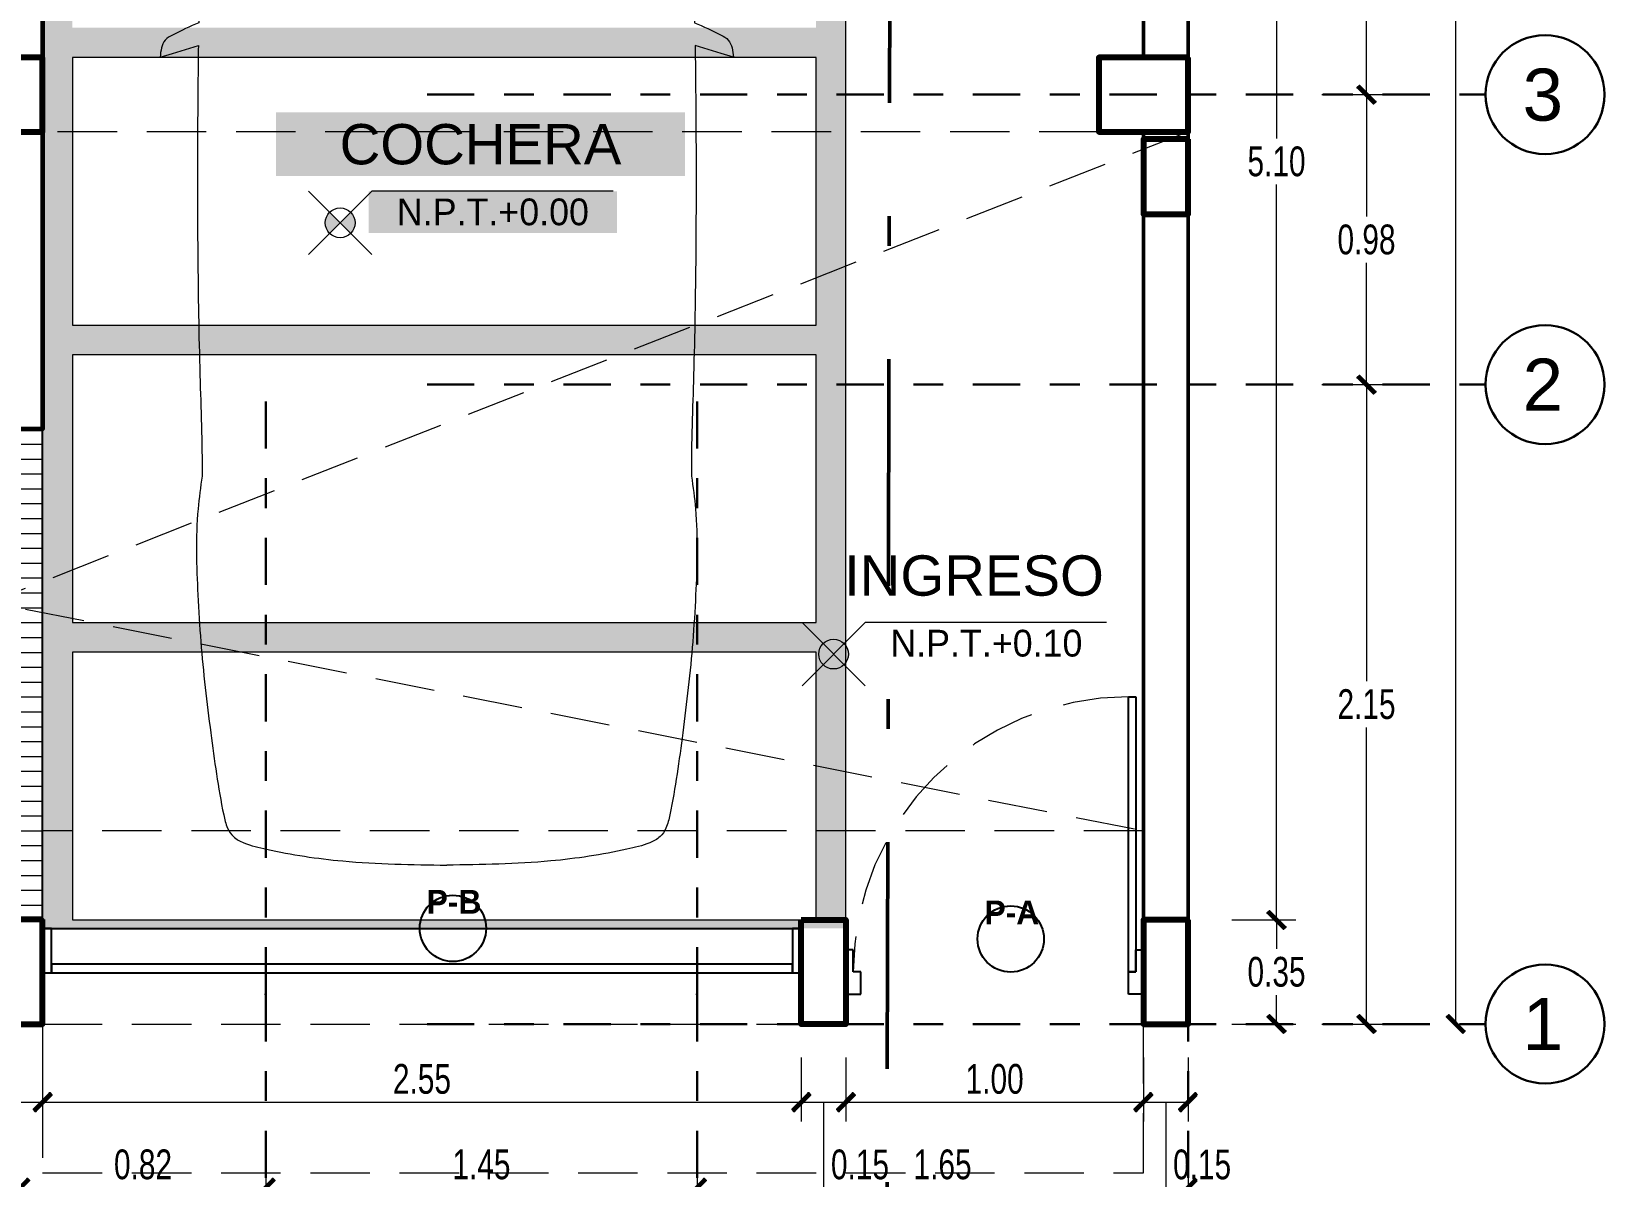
# Model space of a CAD drawing. Header units: millimetres. Extents: x 10610 to 10705, y -16613.7 to -16584.2.
# Drawn here: x 10618.03 to 10623.32, y -16607.56 to -16603.71 of the extents above; entities that cross this region are included whole.
import ezdxf
from ezdxf.enums import TextEntityAlignment as Align

# ---------------------------------------------------------------- set-up
doc = ezdxf.new("R2010")
doc.units = ezdxf.units.MM
for name, pattern in [('DASHDOTX2', [50.8, 25.4, -12.7, 0, -12.7]), ('HIDDEN', [0.375, 0.25, -0.125]), ('Punto & Rayas', [0.335139, 0.15875, -0.088194, 0, -0.088194])]:
    doc.linetypes.add(name, pattern=pattern)
for name, color, linetype, lineweight in [('0.6', 252, 'Continuous', 50), ('01_GRIS 250', 250, 'Continuous', 9), ('COLUMNAS', 6, 'Continuous', 20), ('mobiliario', 78, 'Continuous', 18), ('Muro sin techar', 160, 'Continuous', 40), ('p2', 53, 'Continuous', 20), ('TEXTO AMBIENTES', 7, 'Continuous', 9)]:
    doc.layers.add(name, color=color, linetype=linetype, lineweight=lineweight)
doc.layers.add('Nuevo_Estructura - Forjados', color=7, linetype='Continuous')
doc.layers.add('Nuevo_Estructura - Forjados_Pluma_Nº__209', color=7, linetype='Continuous', lineweight=30, true_color=0x3e4f7b)
doc.layers.add('Nuevo_Estructura - Forjados_Pluma_Nº__219', color=7, linetype='Continuous', lineweight=13, true_color=0x404b6a)
doc.styles.add('arial narrow', font='ARIALNI.TTF')
doc.styles.add('Estilo_Generado_1', font='arial.ttf')
doc.styles.add('mahico', font='GOTHIC.TTF', dxfattribs={"width": 0.75})
doc.styles.add('stylus', font='stylu.ttf')
doc.styles.add('TEXTO PRINCIPAL', font='swissek.ttf', dxfattribs={"height": 0.15})
doc.dimstyles.new('Copia de 50 P', dxfattribs={"dimtxt": 0.1, "dimasz": 0.01, "dimexe": 0.065, "dimexo": 0.0625, "dimgap": 0.025, "dimtad": 1, "dimtih": 1, "dimtoh": 1, "dimzin": 0, "dimdsep": 46, "dimtxsty": 'mahico', "dimblk": 'pa cotas', "dimcen": 0.09, "dimdle": 0.3, "dimclrd": 256, "dimclre": 256, "dimclrt": 256, "dimadec": 0, "dimazin": 0, "dimtfac": 1, "dimtofl": 0, "dimtmove": 0, "dimatfit": 3, "dimfxl": 0.15, "dimfxlon": 1, "dimtolj": 1, "dimtzin": 0, "dimlwd": 5, "dimlwe": 5, "dimarcsym": 0})

# ---------------------------------------------------------------- blocks, each defined once
blk = doc.blocks.new('auto a')
for p, q in [((1.7092, 0.9633), (1.6971, 0.9218)), ((1.6971, 0.9218), (1.6702, 0.835)), ((0.0276, 0.2735), (0.0401, 0.272)), ((1.6971, -0.9218), (1.6702, -0.835)), ((1.7092, -0.9633), (1.6971, -0.9218))]:
    blk.add_line(p, q)
for points, knots in [([(1.5942, 0.8331), (1.6058, 0.8632), (1.6239, 0.9009), (1.6547, 0.9581), (1.6894, 0.9614), (1.7092, 0.9633)], [0.0843644, 0.0843644, 0.0843644, 0.0843644, 0.1820778, 0.2115892, 0.2713862, 0.2713862, 0.2713862, 0.2713862]), ([(0.0464, 0.3035), (0.0713, 0.4241), (0.1087, 0.5638), (0.1578, 0.7247), (0.2173, 0.7748), (0.3118, 0.7867), (0.39, 0.8086), (0.5066, 0.7983), (0.6961, 0.8271), (0.858, 0.8304), (1.0728, 0.8208), (1.0802, 0.8183)], [0.305875, 0.305875, 0.305875, 0.305875, 0.675995, 0.745535, 0.799335, 0.898031, 1.025142, 1.039277, 1.2487, 1.563594, 1.678495, 1.678495, 1.678495, 1.678495]), ([(1.0802, 0.8183), (1.1669, 0.8216), (1.3381, 0.828), (1.5095, 0.8314), (1.5941, 0.8331), (1.5941, 0.8331), (1.5941, 0.8331), (1.5942, 0.8331)], [0, 0, 0, 0, 0.2602558, 0.5141221, 0.5141221, 0.5141221, 0.514189, 0.514189, 0.514189, 0.514189]), ([(1.6702, 0.835), (1.6705, 0.835), (1.6709, 0.835), (1.6712, 0.835), (1.6712, 0.835), (1.6712, 0.835), (1.6712, 0.835), (1.7455, 0.8358), (1.9798, 0.8384), (2.3489, 0.8383), (2.7569, 0.8317), (3.0048, 0.8218), (3.1181, 0.8224)], [-0.001017, -0.001017, -0.001017, -0.001017, -0.000008, -0.000008, -0.000008, 0, 0, 0, 0.223011, 0.702811, 1.107277, 1.447053, 1.447053, 1.447053, 1.447053]), ([(0.0464, -0.3035), (0.0713, -0.4241), (0.1087, -0.5638), (0.1578, -0.7247), (0.2173, -0.7748), (0.3118, -0.7867), (0.39, -0.8086), (0.5066, -0.7983), (0.6961, -0.8271), (0.858, -0.8304), (1.0728, -0.8208), (1.0802, -0.8183)], [0.305875, 0.305875, 0.305875, 0.305875, 0.675995, 0.745535, 0.799335, 0.898031, 1.025142, 1.039277, 1.2487, 1.563594, 1.678495, 1.678495, 1.678495, 1.678495]), ([(1.0802, -0.8183), (1.1669, -0.8216), (1.3381, -0.828), (1.5095, -0.8314), (1.5941, -0.8331), (1.5941, -0.8331), (1.5941, -0.8331), (1.5942, -0.8331)], [0, 0, 0, 0, 0.2602558, 0.5141221, 0.5141221, 0.5141221, 0.514189, 0.514189, 0.514189, 0.514189]), ([(1.5942, -0.8331), (1.6058, -0.8632), (1.6239, -0.9009), (1.6547, -0.9581), (1.6894, -0.9614), (1.7092, -0.9633)], [0.0843644, 0.0843644, 0.0843644, 0.0843644, 0.1820778, 0.2115892, 0.2713862, 0.2713862, 0.2713862, 0.2713862]), ([(1.6702, -0.835), (1.6705, -0.835), (1.6709, -0.835), (1.6712, -0.835), (1.6712, -0.835), (1.6712, -0.835), (1.6712, -0.835), (1.7455, -0.8358), (1.9798, -0.8384), (2.3489, -0.8383), (2.7569, -0.8317), (3.0048, -0.8218), (3.1181, -0.8224)], [-0.001017, -0.001017, -0.001017, -0.001017, -0.000008, -0.000008, -0.000008, 0, 0, 0, 0.223011, 0.702811, 1.107277, 1.447053, 1.447053, 1.447053, 1.447053])]:
    blk.add_open_spline(points, degree=3, knots=knots)
for points, start_tangent, end_tangent in [([(3.1181, 0.8224), (3.2287, 0.8361), (3.5174, 0.8365), (3.6752, 0.8268), (3.9815, 0.7932), (4.2571, 0.7498), (4.3018, 0.7368), (4.3304, 0.717), (4.3509, 0.6824), (4.373, 0.6057), (4.4122, 0.3496), (4.4263, 0)], (0.990272, 0.139144), (0.014538, -0.999894)), ([(0, 0), (0.0039, 0.1005), (0.0154, 0.2004), (0.0276, 0.2735), (0.0377, 0.3035), (0.0464, 0.3035)], (0.02635, 0.999653), (0.994958, -0.10029)), ([(0, 0), (0.0039, -0.1005), (0.0154, -0.2004), (0.0276, -0.2735), (0.0377, -0.3035), (0.0464, -0.3035)], (0.02635, -0.999653), (0.994958, 0.10029)), ([(3.1181, -0.8224), (3.2287, -0.8361), (3.5174, -0.8365), (3.6752, -0.8268), (3.9815, -0.7932), (4.2571, -0.7498), (4.3018, -0.7368), (4.3304, -0.717), (4.3509, -0.6824), (4.373, -0.6057), (4.4122, -0.3496), (4.4263, 0)], (0.990272, -0.139144), (0.014538, 0.999894))]:
    blk.add_spline(points, degree=3, dxfattribs=dict(start_tangent=start_tangent, end_tangent=end_tangent))
blk = doc.blocks.new('puertas sss')
at = {"color": 244, "true_color": 0x991b1e}
for p, q in [((2962.3499, 159.0169), (2962.2149, 159.0169)), ((2962.2149, 159.0169), (2962.2149, 158.9719)), ((2962.3499, 159.0169), (2962.2149, 159.0169)), ((2962.2824, 158.9719), (2962.2824, 158.9944)), ((2962.2824, 158.9944), (2962.3499, 158.9944)), ((2962.3499, 158.9944), (2962.3499, 159.0169)), ((2962.2149, 158.9719), (2962.2824, 158.9719)), ((2962.2149, 158.1169), (2962.2149, 158.1619)), ((2962.2149, 158.1619), (2962.2824, 158.1619)), ((2962.2824, 158.1619), (2962.2824, 158.1394)), ((2962.2824, 158.1394), (2962.2824, 158.1619)), ((2962.2824, 158.1619), (2963.1149, 158.1619)), ((2962.2824, 158.1394), (2962.3499, 158.1394)), ((2963.1149, 158.1394), (2962.2824, 158.1394)), ((2962.3499, 158.1394), (2962.3499, 158.1169)), ((2963.1149, 158.1619), (2963.1149, 158.1394)), ((2962.3499, 158.1169), (2962.2149, 158.1169)), ((2962.3499, 158.1169), (2962.2149, 158.1169))]:
    blk.add_line(p, q, dxfattribs=at)
at = {"color": 244, "linetype": 'HIDDEN', "lineweight": 9, "ltscale": 0.8, "true_color": 0x991b1e}
blk.add_arc((2962.2824, 158.1619), 0.8325, 0, 90, dxfattribs=at)
blk = doc.blocks.new('A$C25241A85')
at = {"layer": 'p2', "lineweight": 9}
h = blk.add_hatch(color=256, dxfattribs=at)
h.paths.add_polyline_path([(0.0707, 0.1414, 0.198912), (0.0561, 0.1061, 0.198912), (0.0707, 0.0707), (0.1061, 0.1061)])
h.paths.add_polyline_path([(0.1061, 0.1061), (0.1414, 0.0707, 0.198912), (0.1561, 0.1061, 0.198912), (0.1414, 0.1414)])
at = {"layer": 'p2'}
blk.add_line((0.2121, 0), (0, 0.2121), dxfattribs=at)
blk.add_lwpolyline([(1.0236, 0.2121), (0.2121, 0.2121), (0, 0)], dxfattribs=at)
blk.add_circle((0.1061, 0.1061), 0.05, dxfattribs=at)
blk = doc.blocks.new('hjygfvdc')
at = {"layer": '0.6', "linetype": 'DASHDOTX2', "ltscale": 0.03}
blk.add_line((3035.269, 68.8445), (3035.3233, 92.8394), dxfattribs=at)
blk = doc.blocks.new('ERGERFREFRE')
at = {"layer": 'COLUMNAS', "color": 1, "lineweight": 80, "ltscale": 0.2}
for points in [[(10620.4707, -16644.3036), (10620.1707, -16644.3036), (10620.1707, -16644.5536), (10620.4707, -16644.5536)], [(10624.3207, -16644.3036), (10624.0207, -16644.3036), (10624.0207, -16644.5536), (10624.3207, -16644.5536)], [(10624.3207, -16644.5786), (10624.1707, -16644.5786), (10624.1707, -16644.8309), (10624.3207, -16644.8309)], [(10620.4707, -16647.2019), (10620.3207, -16647.2019), (10620.3207, -16647.5536), (10620.4707, -16647.5536)], [(10623.0207, -16647.2036), (10623.1707, -16647.2036), (10623.1707, -16647.5536), (10623.0207, -16647.5536)], [(10624.3207, -16647.2036), (10624.1707, -16647.2036), (10624.1707, -16647.5536), (10624.3207, -16647.5536)]]:
    blk.add_lwpolyline(points, close=True, dxfattribs=at)
blk = doc.blocks.new('Marcador de red estándar')
at = {"layer": 'Nuevo_Estructura - Forjados_Pluma_Nº__209', "color": 167, "linetype": 'Punto & Rayas', "lineweight": 30, "true_color": 0x3e4f7b}
for q in [(-10.9, 0), (-7.9, 0)]:
    blk.add_line((-9.9, 0), q, dxfattribs=at)
blk.add_point((-9.9, 0), dxfattribs=at)
blk.add_point((-9.9, 0), dxfattribs=at)
at = {"layer": 'Nuevo_Estructura - Forjados_Pluma_Nº__219', "color": 167, "lineweight": 13, "true_color": 0x404b6a, "style": 'Estilo_Generado_1'}
for tag, p in [('AC_MarkerText_1_0', (-10.9725, -0.04)), ('AC_MarkerText_1_1', (11.2275, -0.04))]:
    blk.add_attdef(tag, text='', height=0.175, rotation=270, dxfattribs=at).set_placement(p, align=Align.TOP_CENTER)
blk = doc.blocks.new('Marcador de red estándar_2')
at = {"layer": 'Nuevo_Estructura - Forjados_Pluma_Nº__209', "color": 167, "linetype": 'Punto & Rayas', "lineweight": 30, "true_color": 0x3e4f7b}
blk.add_line((-0.9423, 0), (-4.5, 0), dxfattribs=at)
at = {"layer": 'Nuevo_Estructura - Forjados_Pluma_Nº__209', "color": 167, "linetype": 'Continuous', "lineweight": 30, "true_color": 0x3e4f7b}
blk.add_circle((-4.7, 0), 0.2, dxfattribs=at)
at = {"layer": 'Nuevo_Estructura - Forjados_Pluma_Nº__219', "color": 167, "lineweight": 13, "true_color": 0x404b6a, "style": 'Estilo_Generado_1'}
for tag, p in [('AC_MarkerText_1_0', (-4.7, -0.1675)), ('AC_MarkerText_1_1', (4.7, -0.1675))]:
    blk.add_attdef(tag, text='', height=0.175, rotation=180, dxfattribs=at).set_placement(p, align=Align.TOP_CENTER)
blk = doc.blocks.new('pa cotas')
h = blk.add_hatch(color=256)
h.paths.add_polyline_path([(2.38, 3.09), (-3.09, -2.38), (-2.38, -3.09)])
h.paths.add_polyline_path([(3.09, 2.38), (2.38, 3.09), (-2.38, -3.09)])
blk.add_line((-2.38, -3.09), (2.38, 3.09))
blk.add_lwpolyline([(3.09, 2.38), (2.38, 3.09), (-3.09, -2.38), (-2.38, -3.09)], close=True)
blk = doc.blocks.new('*D665')
at = {"lineweight": 5, "transparency": 16777216}
for p, q in [((10608.2027, -16552.1931), (10608.4177, -16552.1931)), ((10608.3527, -16552.2031), (10608.3527, -16562.1156)), ((10608.3527, -16572.1831), (10608.3527, -16562.2706)), ((10608.3527, -16572.1931), (10608.4177, -16572.1931))]:
    blk.add_line(p, q, dxfattribs=at)
at = {"layer": 'Defpoints', "color": 0, "transparency": 16777216}
for p in [(10607.4527, -16552.1931), (10608.3527, -16572.1931), (10608.3527, -16572.1931)]:
    blk.add_point(p, dxfattribs=at)
at = {"lineweight": 5, "transparency": 16777216, "xscale": 0.01, "yscale": 0.01, "zscale": 0.01}
for p, rotation in [((10608.3527, -16552.1931), 90), ((10608.3527, -16572.1931), 270)]:
    blk.add_blockref('pa cotas', p, dxfattribs=dict(at, rotation=rotation))
at = {"transparency": 16777216, "insert": (10608.3527, -16562.1931), "char_height": 0.1, "attachment_point": 5, "style": 'mahico'}
blk.add_mtext('\\A1;20.00', dxfattribs=at)
blk = doc.blocks.new('*D673')
at = {"lineweight": 5, "transparency": 16777216}
for p, q in [((10607.9027, -16566.6181), (10608.1177, -16566.6181)), ((10608.0527, -16566.6281), (10608.0527, -16567.7656)), ((10608.0527, -16569.0581), (10608.0527, -16567.9206)), ((10607.9027, -16569.0681), (10608.1177, -16569.0681))]:
    blk.add_line(p, q, dxfattribs=at)
at = {"layer": 'Defpoints', "color": 0, "transparency": 16777216}
for p in [(10607.4527, -16566.6181), (10607.4527, -16569.0681), (10608.0527, -16569.0681)]:
    blk.add_point(p, dxfattribs=at)
at = {"lineweight": 5, "transparency": 16777216, "xscale": 0.01, "yscale": 0.01, "zscale": 0.01}
for p, rotation in [((10608.0527, -16566.6181), 90), ((10608.0527, -16569.0681), 270)]:
    blk.add_blockref('pa cotas', p, dxfattribs=dict(at, rotation=rotation))
at = {"transparency": 16777216, "insert": (10608.0527, -16567.8431), "char_height": 0.1, "attachment_point": 5, "style": 'mahico'}
blk.add_mtext('\\A1;2.45', dxfattribs=at)
blk = doc.blocks.new('*D674')
at = {"lineweight": 5, "transparency": 16777216}
for p, q in [((10607.9027, -16569.0681), (10608.1177, -16569.0681)), ((10608.0527, -16569.0781), (10608.0527, -16569.4781)), ((10608.0527, -16570.0332), (10608.0527, -16569.6332)), ((10607.9027, -16570.0432), (10608.1177, -16570.0432))]:
    blk.add_line(p, q, dxfattribs=at)
at = {"layer": 'Defpoints', "color": 0, "transparency": 16777216}
for p in [(10607.4527, -16569.0681), (10607.4527, -16570.0432), (10608.0527, -16570.0432)]:
    blk.add_point(p, dxfattribs=at)
at = {"lineweight": 5, "transparency": 16777216, "xscale": 0.01, "yscale": 0.01, "zscale": 0.01}
for p, rotation in [((10608.0527, -16569.0681), 90), ((10608.0527, -16570.0432), 270)]:
    blk.add_blockref('pa cotas', p, dxfattribs=dict(at, rotation=rotation))
at = {"transparency": 16777216, "insert": (10608.0527, -16569.5556), "char_height": 0.1, "attachment_point": 5, "style": 'mahico'}
blk.add_mtext('\\A1;0.98', dxfattribs=at)
blk = doc.blocks.new('*D675')
at = {"lineweight": 5, "transparency": 16777216}
for p, q in [((10607.9027, -16570.0432), (10608.1177, -16570.0432)), ((10608.0527, -16570.0532), (10608.0527, -16571.0406)), ((10608.0527, -16572.1831), (10608.0527, -16571.1957)), ((10607.9027, -16572.1931), (10608.1177, -16572.1931))]:
    blk.add_line(p, q, dxfattribs=at)
at = {"layer": 'Defpoints', "color": 0, "transparency": 16777216}
for p in [(10607.4527, -16570.0432), (10607.4527, -16572.1931), (10608.0527, -16572.1931)]:
    blk.add_point(p, dxfattribs=at)
at = {"lineweight": 5, "transparency": 16777216, "xscale": 0.01, "yscale": 0.01, "zscale": 0.01}
for p, rotation in [((10608.0527, -16570.0432), 90), ((10608.0527, -16572.1931), 270)]:
    blk.add_blockref('pa cotas', p, dxfattribs=dict(at, rotation=rotation))
at = {"transparency": 16777216, "insert": (10608.0527, -16571.1181), "char_height": 0.1, "attachment_point": 5, "style": 'mahico'}
blk.add_mtext('\\A1;2.15', dxfattribs=at)
blk = doc.blocks.new('*D691')
at = {"lineweight": 5, "transparency": 16777216}
for p, q in [((10603.5277, -16572.5931), (10603.5277, -16572.8081)), ((10604.3527, -16572.5931), (10604.3527, -16572.8081)), ((10603.5377, -16572.7431), (10604.3427, -16572.7431))]:
    blk.add_line(p, q, dxfattribs=at)
at = {"layer": 'Defpoints', "color": 0, "transparency": 16777216}
for p in [(10603.5277, -16572.1931), (10604.3527, -16572.1931), (10604.3527, -16572.7431)]:
    blk.add_point(p, dxfattribs=at)
at = {"lineweight": 5, "transparency": 16777216, "xscale": 0.01, "yscale": 0.01, "zscale": 0.01, "rotation": 180}
blk.add_blockref('pa cotas', (10603.5277, -16572.7431), dxfattribs=at)
at = {"lineweight": 5, "transparency": 16777216, "xscale": 0.01, "yscale": 0.01, "zscale": 0.01}
blk.add_blockref('pa cotas', (10604.3527, -16572.7431), dxfattribs=at)
at = {"transparency": 16777216, "insert": (10603.9402, -16572.6656), "char_height": 0.1, "attachment_point": 5, "style": 'mahico'}
blk.add_mtext('\\A1;0.82', dxfattribs=at)
blk = doc.blocks.new('*D692')
at = {"lineweight": 5, "transparency": 16777216}
for p, q in [((10604.3527, -16572.5931), (10604.3527, -16572.8081)), ((10605.8027, -16572.5931), (10605.8027, -16572.8081)), ((10604.3627, -16572.7431), (10605.7927, -16572.7431))]:
    blk.add_line(p, q, dxfattribs=at)
at = {"layer": 'Defpoints', "color": 0, "transparency": 16777216}
for p in [(10604.3527, -16572.1931), (10605.8027, -16572.1931), (10605.8027, -16572.7431)]:
    blk.add_point(p, dxfattribs=at)
at = {"lineweight": 5, "transparency": 16777216, "xscale": 0.01, "yscale": 0.01, "zscale": 0.01, "rotation": 180}
blk.add_blockref('pa cotas', (10604.3527, -16572.7431), dxfattribs=at)
at = {"lineweight": 5, "transparency": 16777216, "xscale": 0.01, "yscale": 0.01, "zscale": 0.01}
blk.add_blockref('pa cotas', (10605.8027, -16572.7431), dxfattribs=at)
at = {"transparency": 16777216, "insert": (10605.0777, -16572.6656), "char_height": 0.1, "attachment_point": 5, "style": 'mahico'}
blk.add_mtext('\\A1;1.45', dxfattribs=at)
blk = doc.blocks.new('*D693')
at = {"lineweight": 5, "transparency": 16777216}
for p, q in [((10605.8027, -16572.5931), (10605.8027, -16572.8081)), ((10607.4527, -16572.5931), (10607.4527, -16572.8081)), ((10605.8127, -16572.7431), (10607.4427, -16572.7431))]:
    blk.add_line(p, q, dxfattribs=at)
at = {"layer": 'Defpoints', "color": 0, "transparency": 16777216}
for p in [(10605.8027, -16572.1931), (10607.4527, -16572.1931), (10607.4527, -16572.7431)]:
    blk.add_point(p, dxfattribs=at)
at = {"lineweight": 5, "transparency": 16777216, "xscale": 0.01, "yscale": 0.01, "zscale": 0.01, "rotation": 180}
blk.add_blockref('pa cotas', (10605.8027, -16572.7431), dxfattribs=at)
at = {"lineweight": 5, "transparency": 16777216, "xscale": 0.01, "yscale": 0.01, "zscale": 0.01}
blk.add_blockref('pa cotas', (10607.4527, -16572.7431), dxfattribs=at)
at = {"transparency": 16777216, "insert": (10606.6277, -16572.6656), "char_height": 0.1, "attachment_point": 5, "style": 'mahico'}
blk.add_mtext('\\A1;1.65', dxfattribs=at)
blk = doc.blocks.new('*D726')
at = {"lineweight": 5, "transparency": 16777216}
for p, q in [((10622.063, -16601.5935), (10622.278, -16601.5935)), ((10622.213, -16601.6035), (10622.213, -16604.066)), ((10622.213, -16606.6835), (10622.213, -16604.221)), ((10622.063, -16606.6935), (10622.278, -16606.6935))]:
    blk.add_line(p, q, dxfattribs=at)
at = {"layer": 'Defpoints', "color": 0, "transparency": 16777216}
for p in [(10621.9156, -16601.5935), (10621.9156, -16606.6935), (10622.213, -16606.6935)]:
    blk.add_point(p, dxfattribs=at)
at = {"lineweight": 5, "transparency": 16777216, "xscale": 0.01, "yscale": 0.01, "zscale": 0.01}
for p, rotation in [((10622.213, -16601.5935), 90), ((10622.213, -16606.6935), 270)]:
    blk.add_blockref('pa cotas', p, dxfattribs=dict(at, rotation=rotation))
at = {"transparency": 16777216, "insert": (10622.213, -16604.1435), "char_height": 0.1, "attachment_point": 5, "style": 'mahico'}
blk.add_mtext('\\A1;5.10', dxfattribs=at)
blk = doc.blocks.new('*D727')
at = {"lineweight": 5, "transparency": 16777216}
for p, q in [((10622.063, -16606.6935), (10622.278, -16606.6935)), ((10622.213, -16606.7035), (10622.213, -16606.791)), ((10622.213, -16607.0335), (10622.213, -16606.946)), ((10622.063, -16607.0435), (10622.278, -16607.0435))]:
    blk.add_line(p, q, dxfattribs=at)
at = {"layer": 'Defpoints', "color": 0, "transparency": 16777216}
for p in [(10621.9156, -16606.6935), (10621.9156, -16607.0435), (10622.213, -16607.0435)]:
    blk.add_point(p, dxfattribs=at)
at = {"lineweight": 5, "transparency": 16777216, "xscale": 0.01, "yscale": 0.01, "zscale": 0.01}
for p, rotation in [((10622.213, -16606.6935), 90), ((10622.213, -16607.0435), 270)]:
    blk.add_blockref('pa cotas', p, dxfattribs=dict(at, rotation=rotation))
at = {"transparency": 16777216, "insert": (10622.213, -16606.8685), "char_height": 0.1, "attachment_point": 5, "style": 'mahico'}
blk.add_mtext('\\A1;0.35', dxfattribs=at)
blk = doc.blocks.new('*D730')
at = {"lineweight": 5, "transparency": 16777216}
for p, q in [((10617.4156, -16607.1562), (10617.4156, -16607.3712)), ((10618.0656, -16607.1562), (10618.0656, -16607.3712)), ((10617.4256, -16607.3062), (10618.0556, -16607.3062))]:
    blk.add_line(p, q, dxfattribs=at)
at = {"layer": 'Defpoints', "color": 0, "transparency": 16777216}
for p in [(10617.4156, -16606.6938), (10618.0656, -16607.0435), (10618.0656, -16607.3062)]:
    blk.add_point(p, dxfattribs=at)
at = {"lineweight": 5, "transparency": 16777216, "xscale": 0.01, "yscale": 0.01, "zscale": 0.01, "rotation": 180}
blk.add_blockref('pa cotas', (10617.4156, -16607.3062), dxfattribs=at)
at = {"lineweight": 5, "transparency": 16777216, "xscale": 0.01, "yscale": 0.01, "zscale": 0.01}
blk.add_blockref('pa cotas', (10618.0656, -16607.3062), dxfattribs=at)
at = {"transparency": 16777216, "insert": (10617.7406, -16607.2286), "char_height": 0.1, "attachment_point": 5, "style": 'mahico'}
blk.add_mtext('\\A1;0.65', dxfattribs=at)
blk = doc.blocks.new('*D731')
at = {"lineweight": 5, "transparency": 16777216}
for p, q in [((10618.0656, -16607.1562), (10618.0656, -16607.3712)), ((10620.6156, -16607.1562), (10620.6156, -16607.3712)), ((10618.0756, -16607.3062), (10620.6056, -16607.3062))]:
    blk.add_line(p, q, dxfattribs=at)
at = {"layer": 'Defpoints', "color": 0, "transparency": 16777216}
for p in [(10618.0656, -16607.0435), (10620.6156, -16607.0435), (10620.6156, -16607.3062)]:
    blk.add_point(p, dxfattribs=at)
at = {"lineweight": 5, "transparency": 16777216, "xscale": 0.01, "yscale": 0.01, "zscale": 0.01, "rotation": 180}
blk.add_blockref('pa cotas', (10618.0656, -16607.3062), dxfattribs=at)
at = {"lineweight": 5, "transparency": 16777216, "xscale": 0.01, "yscale": 0.01, "zscale": 0.01}
blk.add_blockref('pa cotas', (10620.6156, -16607.3062), dxfattribs=at)
at = {"transparency": 16777216, "insert": (10619.3406, -16607.2286), "char_height": 0.1, "attachment_point": 5, "style": 'mahico'}
blk.add_mtext('\\A1;2.55', dxfattribs=at)
blk = doc.blocks.new('*D732')
at = {"lineweight": 5, "transparency": 16777216}
for p, q in [((10620.6156, -16607.1562), (10620.6156, -16607.3712)), ((10620.7656, -16607.1562), (10620.7656, -16607.3712)), ((10620.6256, -16607.3062), (10620.7556, -16607.3062)), ((10620.6906, -16607.3062), (10620.6906, -16607.5937)), ((10620.6906, -16607.5937), (10620.9352, -16607.5937))]:
    blk.add_line(p, q, dxfattribs=at)
at = {"layer": 'Defpoints', "color": 0, "transparency": 16777216}
for p in [(10620.6156, -16607.0435), (10620.7656, -16607.0435), (10620.7656, -16607.3062)]:
    blk.add_point(p, dxfattribs=at)
at = {"lineweight": 5, "transparency": 16777216, "xscale": 0.01, "yscale": 0.01, "zscale": 0.01, "rotation": 180}
blk.add_blockref('pa cotas', (10620.6156, -16607.3062), dxfattribs=at)
at = {"lineweight": 5, "transparency": 16777216, "xscale": 0.01, "yscale": 0.01, "zscale": 0.01}
blk.add_blockref('pa cotas', (10620.7656, -16607.3062), dxfattribs=at)
at = {"transparency": 16777216, "insert": (10620.8129, -16607.5162), "char_height": 0.1, "attachment_point": 5, "style": 'mahico'}
blk.add_mtext('\\A1;0.15', dxfattribs=at)
blk = doc.blocks.new('*D733')
at = {"lineweight": 5, "transparency": 16777216}
for p, q in [((10620.7656, -16607.1562), (10620.7656, -16607.3712)), ((10621.7656, -16607.1562), (10621.7656, -16607.3712)), ((10620.7756, -16607.3062), (10621.7556, -16607.3062))]:
    blk.add_line(p, q, dxfattribs=at)
at = {"layer": 'Defpoints', "color": 0, "transparency": 16777216}
for p in [(10620.7656, -16607.0435), (10621.7656, -16607.0435), (10621.7656, -16607.3062)]:
    blk.add_point(p, dxfattribs=at)
at = {"lineweight": 5, "transparency": 16777216, "xscale": 0.01, "yscale": 0.01, "zscale": 0.01, "rotation": 180}
blk.add_blockref('pa cotas', (10620.7656, -16607.3062), dxfattribs=at)
at = {"lineweight": 5, "transparency": 16777216, "xscale": 0.01, "yscale": 0.01, "zscale": 0.01}
blk.add_blockref('pa cotas', (10621.7656, -16607.3062), dxfattribs=at)
at = {"transparency": 16777216, "insert": (10621.2656, -16607.2286), "char_height": 0.1, "attachment_point": 5, "style": 'mahico'}
blk.add_mtext('\\A1;1.00', dxfattribs=at)
blk = doc.blocks.new('*D734')
at = {"lineweight": 5, "transparency": 16777216}
for p, q in [((10621.7656, -16607.1562), (10621.7656, -16607.3712)), ((10621.9156, -16607.1562), (10621.9156, -16607.3712)), ((10621.7756, -16607.3062), (10621.9056, -16607.3062)), ((10621.8406, -16607.3062), (10621.8406, -16607.5937)), ((10621.8406, -16607.5937), (10622.0852, -16607.5937))]:
    blk.add_line(p, q, dxfattribs=at)
at = {"layer": 'Defpoints', "color": 0, "transparency": 16777216}
for p in [(10621.7656, -16607.0435), (10621.9156, -16607.0435), (10621.9156, -16607.3062)]:
    blk.add_point(p, dxfattribs=at)
at = {"lineweight": 5, "transparency": 16777216, "xscale": 0.01, "yscale": 0.01, "zscale": 0.01, "rotation": 180}
blk.add_blockref('pa cotas', (10621.7656, -16607.3062), dxfattribs=at)
at = {"lineweight": 5, "transparency": 16777216, "xscale": 0.01, "yscale": 0.01, "zscale": 0.01}
blk.add_blockref('pa cotas', (10621.9156, -16607.3062), dxfattribs=at)
at = {"transparency": 16777216, "insert": (10621.9629, -16607.5162), "char_height": 0.1, "attachment_point": 5, "style": 'mahico'}
blk.add_mtext('\\A1;0.15', dxfattribs=at)
blk = doc.blocks.new('fdvfvfdvdf')
at = {"layer": 'Nuevo_Estructura - Forjados', "color": 8, "linetype": 'Continuous', "lineweight": 15, "rotation": 90}
for p in [(10604.3527, -16562.1931), (10605.8027, -16562.1931), (10607.4527, -16562.1931)]:
    blk.add_blockref('Marcador de red estándar', p, dxfattribs=at)
at = {"layer": 'Nuevo_Estructura - Forjados', "color": 8, "linetype": 'Continuous', "lineweight": 15}
ref = blk.add_blockref('Marcador de red estándar_2', (10603.9527, -16569.0681), dxfattribs=dict(at, rotation=180))
ref.add_attrib('AC_MarkerText_1', '3', dxfattribs={"layer": 'Nuevo_Estructura - Forjados_Pluma_Nº__219', "color": 167, "lineweight": 13, "true_color": 0x404b6a, "height": 0.175, "style": 'Estilo_Generado_1'}).set_placement((10608.6454, -16568.9806), align=Align.TOP_CENTER)
ref = blk.add_blockref('Marcador de red estándar_2', (10603.9527, -16570.0432), dxfattribs=dict(at, rotation=180))
ref.add_attrib('AC_MarkerText_1', '2', dxfattribs={"layer": 'Nuevo_Estructura - Forjados_Pluma_Nº__219', "color": 167, "lineweight": 13, "true_color": 0x404b6a, "height": 0.175, "style": 'Estilo_Generado_1'}).set_placement((10608.6454, -16569.9557), align=Align.TOP_CENTER)
ref = blk.add_blockref('Marcador de red estándar_2', (10603.9527, -16572.1931), dxfattribs=dict(at, rotation=180))
ref.add_attrib('AC_MarkerText_1', '1', dxfattribs={"layer": 'Nuevo_Estructura - Forjados_Pluma_Nº__219', "color": 167, "lineweight": 13, "true_color": 0x404b6a, "height": 0.175, "style": 'Estilo_Generado_1'}).set_placement((10608.6454, -16572.1056), align=Align.TOP_CENTER)
dim = blk.add_linear_dim(base=(10608.3527, -16572.1931), p1=(10607.4527, -16552.1931), p2=(10608.3527, -16572.1931), angle=270, dimstyle='Copia de 50 P')
dim.commit()
dim.dimension.update_dxf_attribs({"geometry": '*D665', "text_midpoint": (10608.3527, -16562.1931)})
for base, p1, p2, picture, middle in [((10608.0527, -16569.0681), (10607.4527, -16566.6181), (10607.4527, -16569.0681), '*D673', (10608.0527, -16567.8431)), ((10608.0527, -16570.0432), (10607.4527, -16569.0681), (10607.4527, -16570.0432), '*D674', (10608.0527, -16569.5556)), ((10608.0527, -16572.1931), (10607.4527, -16570.0432), (10607.4527, -16572.1931), '*D675', (10608.0527, -16571.1181))]:
    dim = blk.add_linear_dim(base=base, p1=p1, p2=p2, angle=270, dimstyle='Copia de 50 P', override={"dimtmove": 1})
    dim.commit()
    dim.dimension.update_dxf_attribs({"geometry": picture, "text_midpoint": middle})
for base, p1, p2, picture, middle in [((10604.3527454524, -16572.7431302135), (10603.5277454531, -16572.1931303841), (10604.3527454524, -16572.1931303841), '*D691', (10603.9402454527, -16572.6656149178)), ((10605.8027, -16572.7431), (10604.3527, -16572.1931), (10605.8027, -16572.1931), '*D692', (10605.0777, -16572.6656)), ((10607.4527, -16572.7431), (10605.8027, -16572.1931), (10607.4527, -16572.1931), '*D693', (10606.6277, -16572.6656))]:
    dim = blk.add_linear_dim(base=base, p1=p1, p2=p2, dimstyle='Copia de 50 P', override={"dimtmove": 1})
    dim.commit()
    dim.dimension.update_dxf_attribs({"geometry": picture, "text_midpoint": middle})

msp = doc.modelspace()

# ---------------------------------------------------------------- hatches: boundary and pattern name
at = {"layer": '01_GRIS 250', "true_color": 0x939598}
h = msp.add_hatch(dxfattribs=at)
h.set_pattern_fill('AR-CONC', color=252, scale=0.0009, angle=1575, style=0)
h.set_pattern_definition([(185, (105.29396, -138.5641), (-0.1057980415, 0.1260851853), [0.017145, -0.188595]), (130, (105.29396, -138.5641), (-0.0991590557, -0.1440166078), [0.013716, -0.1508765258]), (235.4514447, (105.28515, -138.5536), (-0.2049570919, -0.0179314179), [0.0145710079, -0.1602812201]), (181.1842, (105.26164, -138.59643), (-0.1457580716, 0.199269219), [0.0257175, -0.2828925]), (231.6355576, (105.2495, -138.57982), (-0.3085440873, -0.0063779557), [0.0218565208, -0.2404220473]), (126.1841512, (105.26164, -138.59643), (-0.3085440873, -0.0063779557), [0.0205739704, -0.2263137587]), (156, (105.25355, -138.57218), (-0.0314056342, 0.1615679814), [0.017145, -0.188595]), (101, (105.25355, -138.57218), (-0.1565470739, -0.0778859339), [0.013716, -0.150876]), (206.451445, (105.25094, -138.55872), (-0.1879527084, 0.0836820467), [0.0145710079, -0.1602809438]), (172.5, (105.293964, -138.5641), (-0.0557760723, -0.05184492216), [0, -0.1490472, 0, -0.153162, 0, -0.1514475]), (142.5, (105.293964, -138.5641), (-0.10627830025, -0.0212307546), [0, -0.0873252, 0, -0.1456182, 0, -0.0577215]), (102.5, (105.33001, -138.60015), (-0.08264357602, 0.08993507673), [0, -0.05715, 0, -0.178308, 0, -0.236601]), (92.5, (105.34618, -138.61631), (-0.1104501536, 0.078087514), [0, -0.074295, 0, -0.1184148, 0, -0.168021])])
edge = h.paths.add_edge_path()
edge.add_ellipse((10619.9435, -16601.6542), major_axis=(-0.0622, 0.0622), ratio=1, start_angle=25.9005, end_angle=26.0135)
edge.add_line((10619.8589, -16601.6301), (10619.8466, -16601.6004))
edge.add_line((10619.8466, -16601.6004), (10619.839, -16601.5935))
edge.add_line((10619.839, -16601.5935), (10619.7159, -16601.5935))
edge.add_line((10619.7159, -16601.5935), (10619.7043, -16601.6112))
edge.add_line((10619.7043, -16601.6112), (10619.6886, -16601.6495))
edge.add_ellipse((10619.5508, -16601.6776), major_axis=(0.0995, -0.0995), ratio=1, start_angle=416.4448, end_angle=416.5235, ccw=False)
edge.add_line((10619.6897, -16601.6545), (10619.6617, -16601.6722))
edge.add_line((10619.6617, -16601.6722), (10619.65, -16601.6935))
edge.add_line((10619.65, -16601.6935), (10620.6656, -16601.6935))
edge.add_line((10620.6656, -16601.6935), (10620.6656, -16602.6935))
edge.add_line((10620.6656, -16602.6935), (10618.1656, -16602.6935))
edge.add_line((10618.1656, -16602.6935), (10618.1656, -16601.6935))
edge.add_line((10618.1656, -16601.6935), (10619.493, -16601.6935))
edge.add_line((10619.493, -16601.6935), (10619.4775, -16601.6777))
edge.add_line((10619.4775, -16601.6777), (10619.4871, -16601.6487))
edge.add_line((10619.4871, -16601.6487), (10619.4823, -16601.6117))
edge.add_line((10619.4823, -16601.6117), (10619.484, -16601.5935))
edge.add_line((10619.484, -16601.5935), (10619.1156, -16601.5935))
edge.add_line((10619.1156, -16601.5935), (10618.0656, -16601.5935))
edge.add_line((10618.0656, -16601.5935), (10618.0656, -16606.7219))
edge.add_line((10618.0656, -16606.7219), (10618.0956, -16606.7219))
edge.add_line((10618.0956, -16606.7219), (10620.7656, -16606.7219))
edge.add_line((10620.7656, -16606.7219), (10620.7656, -16601.5935))
edge.add_line((10620.7656, -16601.5935), (10619.9799, -16601.5935))
edge.add_line((10619.9799, -16601.5935), (10619.9582, -16601.6041))
edge.add_line((10619.9582, -16601.6041), (10619.9718, -16601.6007))
edge.add_line((10619.9718, -16601.6007), (10619.9253, -16601.6474))
edge.add_line((10619.9253, -16601.6474), (10619.8774, -16601.6269))
edge.add_line((10619.8774, -16601.6269), (10619.8605, -16601.6255))
h.paths.add_polyline_path([(10618.1656, -16602.7935), (10620.6656, -16602.7935), (10620.6656, -16603.6935), (10618.1656, -16603.6935)], flags=16)
h.paths.add_polyline_path([(10618.1656, -16603.7935), (10620.6656, -16603.7935), (10620.6656, -16604.6935), (10618.1656, -16604.6935)], flags=16)
h.paths.add_polyline_path([(10618.1656, -16604.7935), (10620.6656, -16604.7935), (10620.6656, -16605.6935), (10618.1656, -16605.6935)], flags=16)
h.paths.add_polyline_path([(10618.1656, -16605.7935), (10620.6656, -16605.7935), (10620.6656, -16606.6935), (10618.1656, -16606.6935)], flags=16)
h.paths.add_polyline_path([(10618.8503, -16604.1922), (10620.2246, -16604.1922), (10620.2246, -16603.9781), (10618.8503, -16603.9781)], flags=0)
h.paths.add_polyline_path([(10619.1618, -16604.3836), (10619.9964, -16604.3836), (10619.9964, -16604.2438), (10619.1618, -16604.2438)], flags=0)
h = msp.add_hatch(dxfattribs=at)
h.set_pattern_fill('_USER', color=252, scale=0.05, pattern_type=0)
h.set_pattern_definition([(360, (105.293964, -170.643767), (3e-17, 0.05), [])])
h.paths.add_polyline_path([(10618.0656, -16605.0435), (10617.4156, -16605.0435), (10617.4156, -16606.7219), (10618.0656, -16606.7219)])

# ---------------------------------------------------------------- linework, layer by layer
for p, q in [((10621.9156, -16607.0435), (10621.9156, -16587.0435)), ((10618.0656, -16606.7935), (10618.0656, -16601.5935)), ((10621.7656, -16607.0435), (10621.7656, -16604.0435)), ((10617.2656, -16605.0435), (10618.0656, -16605.0435)), ((10618.0656, -16606.7219), (10620.6156, -16606.7219))]:
    msp.add_line(p, q)
at = {"color": 251, "lineweight": 9, "true_color": 0x636466}
msp.add_line((10620.7656, -16607.0435), (10620.7656, -16601.5935), dxfattribs=at)
at = {"lineweight": 60}
for points in [[(10616.4156, -16603.6435), (10616.5656, -16603.6435), (10616.5656, -16604.8935), (10617.9156, -16604.8935), (10617.9156, -16604.0435), (10617.7656, -16604.0435), (10617.7656, -16603.7935), (10617.9156, -16603.7935), (10617.9156, -16601.5935), (10617.4156, -16601.5935), (10617.4156, -16601.3435), (10618.4906, -16601.3435), (10618.4906, -16601.5935), (10618.0656, -16601.5935), (10618.0656, -16605.0435), (10617.4156, -16605.0435), (10617.4156, -16606.6919), (10617.2656, -16606.6919), (10617.2656, -16605.0435), (10616.4156, -16605.0435)], [(10620.6156, -16606.6935), (10620.7656, -16606.6935), (10620.7656, -16607.0435), (10620.6156, -16607.0435)], [(10621.9156, -16606.6935), (10621.7656, -16606.6935), (10621.7656, -16607.0435), (10621.9156, -16607.0435)]]:
    msp.add_lwpolyline(points, close=True, dxfattribs=at)
at = {"color": 251, "lineweight": 50, "true_color": 0x636466}
for points in [[(10621.7656, -16602.4935), (10621.9156, -16602.4935), (10621.9156, -16606.6935), (10621.7656, -16606.6935), (10621.7656, -16604.0435), (10621.6156, -16604.0435), (10621.6156, -16603.7935), (10621.7656, -16603.7935)], [(10614.9156, -16607.0435), (10615.0656, -16607.0435), (10615.0656, -16606.8419), (10617.9156, -16606.8419), (10617.9156, -16607.0435), (10618.0656, -16607.0435), (10618.0656, -16606.6919), (10615.0656, -16606.6919), (10615.0656, -16605.0435), (10614.9156, -16605.0435)]]:
    msp.add_lwpolyline(points, close=True, dxfattribs=at)
at = {"color": 251, "lineweight": 9, "true_color": 0x636466}
for points in [[(10618.1656, -16603.7935), (10618.1656, -16604.6935), (10620.6656, -16604.6935), (10620.6656, -16603.7935)], [(10618.1656, -16604.7935), (10618.1656, -16605.6935), (10620.6656, -16605.6935), (10620.6656, -16604.7935)], [(10618.1656, -16605.7935), (10618.1656, -16606.6935), (10620.6656, -16606.6935), (10620.6656, -16605.7935)]]:
    msp.add_lwpolyline(points, close=True, dxfattribs=at)
for points in [[(10618.0656, -16606.8719), (10618.0956, -16606.8719), (10618.0956, -16606.7219), (10618.0656, -16606.7219)], [(10620.5856, -16606.8719), (10620.6156, -16606.8719), (10620.6156, -16606.7219), (10620.5856, -16606.7219)], [(10618.0956, -16606.8719), (10620.5856, -16606.8719), (10620.5856, -16606.8419), (10618.0956, -16606.8419)]]:
    msp.add_lwpolyline(points, close=True)
for centre in [(10619.4446, -16606.7219), (10621.3197, -16606.7576)]:
    msp.add_circle(centre, 0.1114)
at = {"layer": 'Muro sin techar', "color": 251, "linetype": 'HIDDEN', "lineweight": 9, "ltscale": 0.8, "true_color": 0x636466}
for p, q in [((10621.9156, -16604.0435), (10618.0656, -16604.0435)), ((10618.0656, -16607.0435), (10620.6156, -16607.0435))]:
    msp.add_line(p, q, dxfattribs=at)
for points in [[(10621.9156, -16604.0435), (10614.9156, -16606.7935)], [(10615.0656, -16605.0646), (10621.7656, -16606.3935)]]:
    msp.add_lwpolyline(points, dxfattribs=at)
msp.add_lwpolyline([(10618.0656, -16607.5435), (10621.7656, -16607.5435), (10621.7656, -16606.3935), (10618.0656, -16606.3935)], close=True, dxfattribs=at)
msp.add_lwpolyline([(10618.0656, -16607.5435), (10621.7656, -16607.5435), (10621.7656, -16606.3935), (10618.0656, -16606.3935)], close=True, dxfattribs=at)

# ---------------------------------------------------------------- block references
at = {"lineweight": 70}
msp.add_blockref('hjygfvdc', (7585.632, -16677.6628), dxfattribs=at)
for name, p in [('fdvfvfdvdf', (14.4628, -34.8504)), ('ERGERFREFRE', (-2.4052, 40.5101)), ('A$C25241A85', (10618.9595, -16604.4556)), ('A$C25241A85', (10620.6182, -16605.9058))]:
    msp.add_blockref(name, p)
at = {"xscale": 1.111111111112009, "yscale": 1.111111111112009, "zscale": 1.111111111112009, "rotation": 90}
msp.add_blockref('puertas sss', (10797.451, -19898.2934), dxfattribs=at)
at = {"layer": 'mobiliario', "extrusion": (-7.30111e-08, -6.78327e-20, 1), "xscale": -1, "rotation": 90}
msp.add_blockref('auto a', (10619.424, -16602.083, -0.0008), dxfattribs=at)

# ---------------------------------------------------------------- texts
at = {"style": 'TEXTO PRINCIPAL'}
for s, p in [('COCHERA', (10619.5374, -16604.0851)), ('INGRESO', (10621.1961, -16605.5354))]:
    msp.add_text(s, height=0.13558, dxfattribs=at).set_placement(p, align=Align.MIDDLE)
at = {"style": 'stylus'}
for s, p in [('N.P.T.+0.00', (10619.5791, -16604.3127)), ('N.P.T.+0.10', (10621.2378, -16605.7629))]:
    msp.add_text(s, height=0.09, dxfattribs=at).set_placement(p, align=Align.MIDDLE_CENTER)
at = {"layer": 'TEXTO AMBIENTES', "char_height": 0.166359, "width": 0.164424, "attachment_point": 1, "style": 'arial narrow'}
for s, insert in [('{\\fCentury Gothic|b1|i0|c0|p34;\\H0.48089x;P-B\\fCentury Gothic|b1|i1|c0|p34;\\H2.0795x; }', (10619.3562, -16606.5925)), ('{\\fCentury Gothic|b1|i0|c0|p34;\\H0.48089x;P-A\\fCentury Gothic|b1|i1|c0|p34;\\H2.0795x; }', (10621.2313, -16606.6282))]:
    msp.add_mtext(s, dxfattribs=dict(at, insert=insert))

# ---------------------------------------------------------------- dimensions: what is measured, and where the dimension line sits
for base, p1, p2, picture, middle in [((10622.213, -16606.6935), (10621.9156, -16601.5935), (10621.9156, -16606.6935), '*D726', (10622.213, -16604.1435)), ((10622.213, -16607.0435), (10621.9156, -16606.6935), (10621.9156, -16607.0435), '*D727', (10622.213, -16606.8685))]:
    dim = msp.add_linear_dim(base=base, p1=p1, p2=p2, angle=90, dimstyle='Copia de 50 P', override={"dimtmove": 1})
    dim.commit()
    dim.dimension.update_dxf_attribs({"geometry": picture, "text_midpoint": middle})
for base, p1, p2, picture, middle in [((10618.0656, -16607.3062), (10617.4156, -16606.6938), (10618.0656, -16607.0435), '*D730', (10617.7406, -16607.2286)), ((10620.6156, -16607.3062), (10618.0656, -16607.0435), (10620.6156, -16607.0435), '*D731', (10619.3406, -16607.2286)), ((10620.7656, -16607.3062), (10620.6156, -16607.0435), (10620.7656, -16607.0435), '*D732', (10620.7156, -16607.5162)), ((10621.7656, -16607.3062), (10620.7656, -16607.0435), (10621.7656, -16607.0435), '*D733', (10621.2656, -16607.2286)), ((10621.9156, -16607.3062), (10621.7656, -16607.0435), (10621.9156, -16607.0435), '*D734', (10621.8656, -16607.5162))]:
    dim = msp.add_linear_dim(base=base, p1=p1, p2=p2, dimstyle='Copia de 50 P', override={"dimtmove": 1})
    dim.commit()
    dim.dimension.update_dxf_attribs({"geometry": picture, "text_midpoint": middle})

doc.saveas('drawing.dxf')
